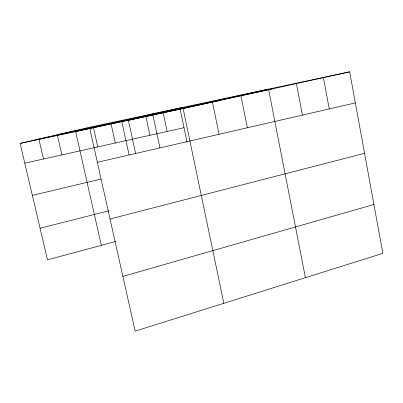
<?xml version="1.0" encoding="UTF-8"?>
<svg xmlns="http://www.w3.org/2000/svg" width="403" height="403" viewBox="0 0 403 403"><rect width="100%" height="100%" fill="white"/><g stroke="black" fill="none" stroke-linecap="round" stroke-linejoin="round"><path stroke-width="0.6" d="M122.885 276.398L373.913 204.492M115.706 241.473L47.494 259.829L20.15 143.413L89.511 127.257L349.668 71.84L382.85 253.376L135.141 331.16L89.511 127.257M110.039 218.99L364.564 153.341M40.078 228.254L108.845 210.789M32.361 195.395L101.098 179.018M97.345 162.283L355.35 102.926M24.795 163.185L184.015 127.686M20.15 143.413L180.151 109.233L349.668 71.84M57.196 134.783L272.957 88.761M35.242 139.896L218.612 100.745M38.95 139.398L43.499 159.014M57.438 135.448L61.891 154.913M101.334 245.341L75.618 131.564L182.891 107.369L223.841 303.308M93.496 127.741L97.773 146.914M111.087 123.983L115.278 143.01M121.56 120.432L129.116 154.974M135.725 154.001L128.391 120.29L268.539 89.123L305.409 277.697M152.677 113.802L159.961 147.876M145.926 116.543L149.956 135.277M163.18 112.855L167.124 131.449M180.151 109.233L187.047 142.153M212.255 101.113L219.031 134.285M240.793 95.032L247.336 127.776M296.341 83.199L302.436 115.097M323.372 77.441L329.256 108.926"/></g></svg>
